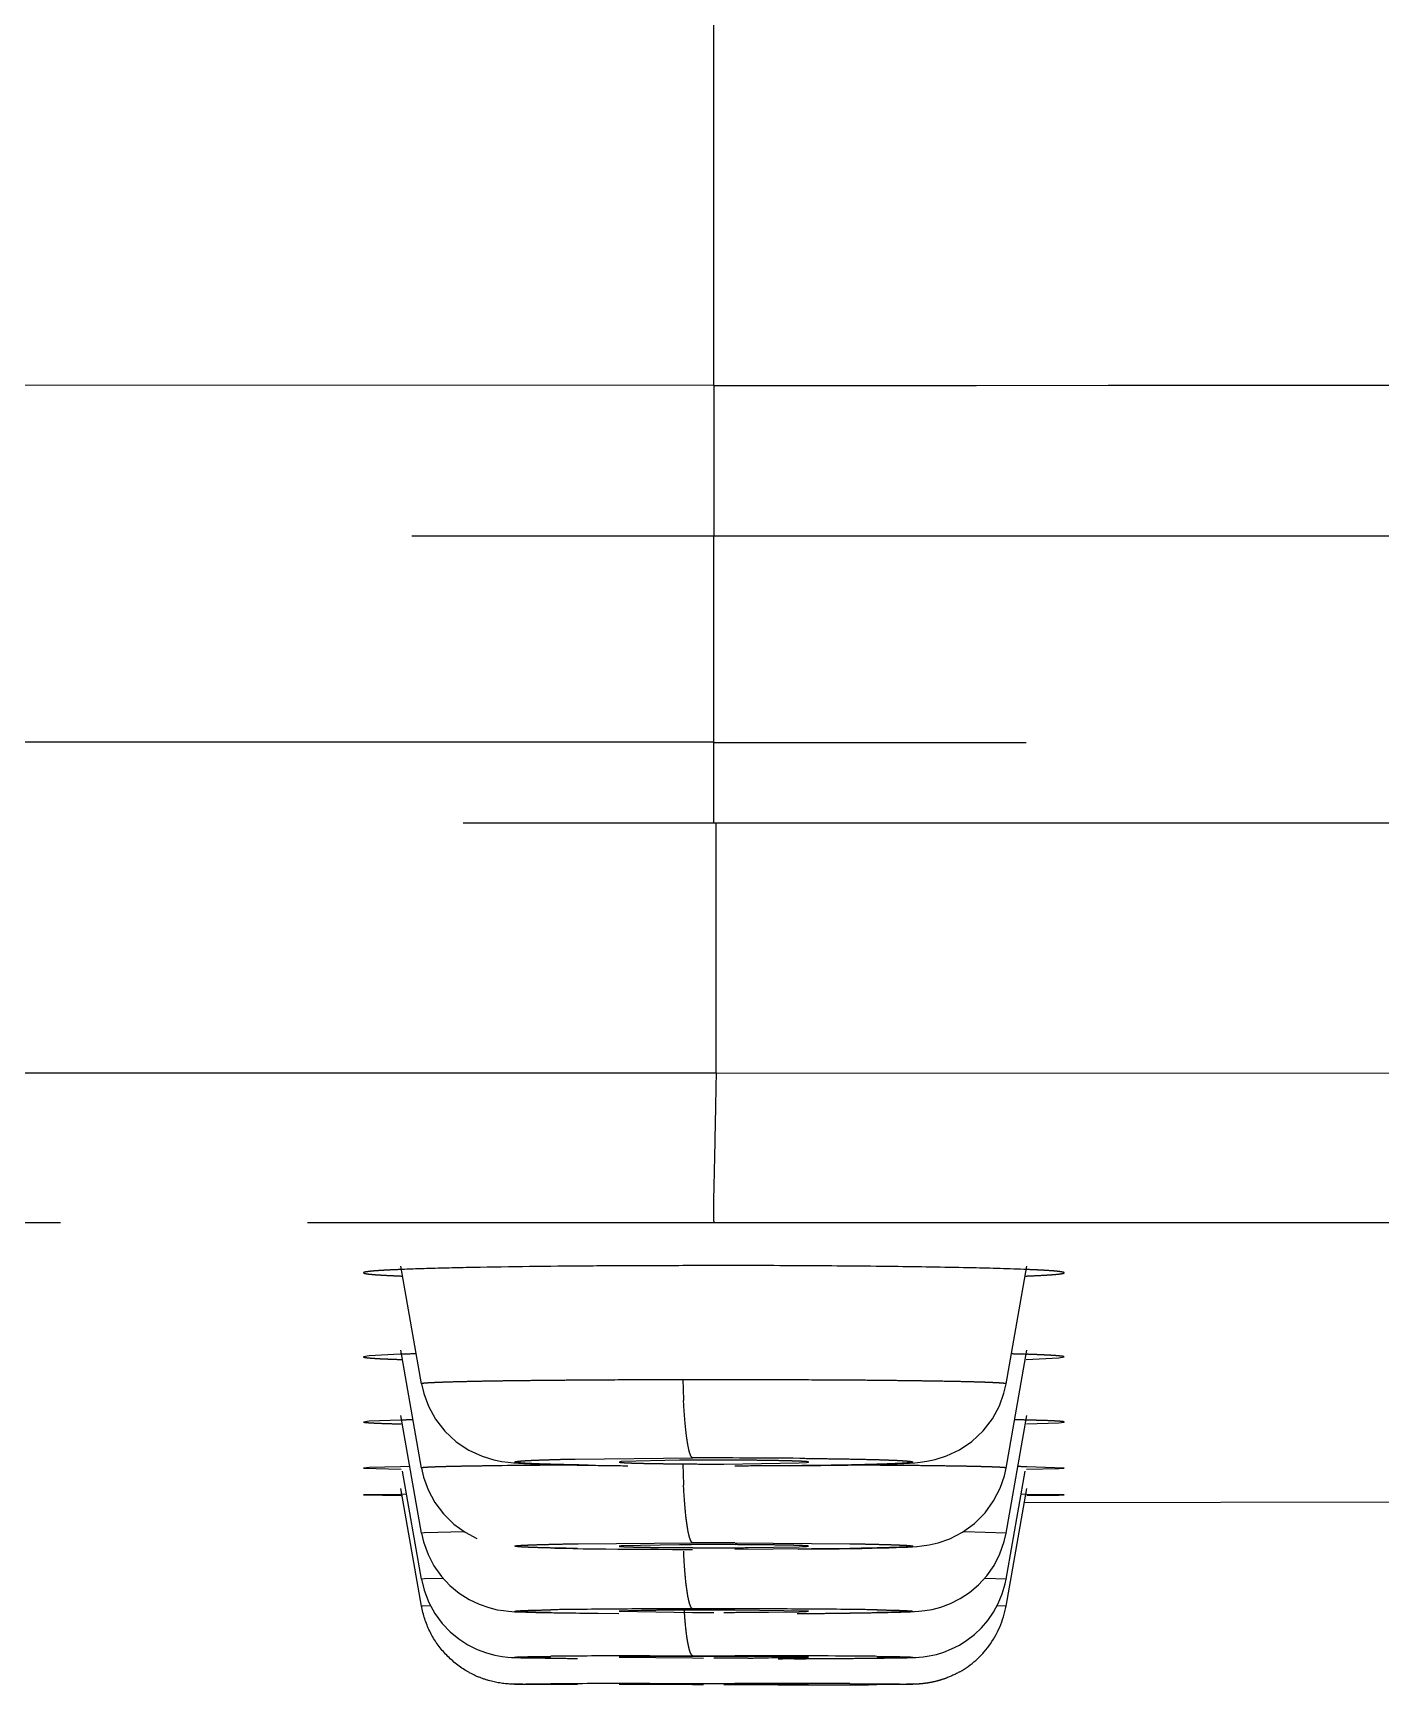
# Model space of a CAD drawing. Header units: millimetres. Extents: x 687 to 1107, y -116 to 478.
# Drawn here: x 943.948 to 945.372, y 329.012 to 330.758 of the extents above; entities that cross this region are included whole.
import ezdxf

# ---------------------------------------------------------------- set-up
doc = ezdxf.new("R2010")
doc.units = ezdxf.units.MM
doc.header["$LTSCALE"] = 0.1
doc.linetypes.add('HIDDENX2', pattern=[19.05, 12.7, -6.35])
doc.layers.add('HIDDEN', color=8, linetype='HIDDENX2')

msp = doc.modelspace()

# ---------------------------------------------------------------- linework, layer by layer
at = {"layer": 'HIDDEN'}
for p, q in [((944.6671, 330.3859), (944.6671, 331.3301)), ((944.6671, 330.3859), (942.4396, 330.3869)), ((944.6671, 330.3859), (944.6673, 330.227)), ((942.4431, 330.2265), (944.6673, 330.2271)), ((944.6672, 330.0081), (944.6673, 330.2268)), ((944.6673, 330.2268), (958.8297, 330.2268)), ((944.6673, 330.0087), (942.4319, 330.0087)), ((944.6672, 329.9236), (944.6672, 330.0087)), ((946.9021, 330.0081), (944.6672, 330.0081)), ((925.3524, 329.9236), (963.9821, 329.9236)), ((944.6696, 329.6589), (944.6695, 329.9235)), ((944.2559, 329.659), (941.3538, 329.658)), ((944.2966, 329.659), (944.2559, 329.659)), ((944.5671, 329.659), (944.2966, 329.659)), ((944.6695, 329.659), (944.5671, 329.659)), ((949.4947, 329.6576), (944.6696, 329.6589)), ((942.7069, 329.5007), (944.2379, 329.5012)), ((944.2379, 329.5012), (944.256, 329.5012)), ((944.256, 329.5012), (944.4487, 329.5012)), ((944.4487, 329.5012), (944.5671, 329.5012)), ((944.5671, 329.5012), (944.6672, 329.5012)), ((944.6672, 329.5012), (949.4655, 329.4997)), ((944.3583, 329.3305), (944.3364, 329.4549)), ((944.976, 329.3305), (944.9979, 329.4549)), ((944.3031, 329.3601), (944.297, 329.359)), ((944.3359, 329.3618), (944.3031, 329.3601)), ((944.3583, 329.2416), (944.3364, 329.366)), ((944.976, 329.2416), (944.9979, 329.366)), ((944.9973, 329.3563), (945.0316, 329.358)), ((945.0316, 329.358), (945.0373, 329.359)), ((944.3583, 329.3305), (944.3583, 329.3305)), ((944.6671, 329.3349), (944.6345, 329.3348)), ((944.976, 329.3305), (944.976, 329.3305)), ((944.3029, 329.2911), (944.297, 329.2902)), ((944.3361, 329.2923), (944.3029, 329.2911)), ((944.3583, 329.1728), (944.3364, 329.2972)), ((944.976, 329.1728), (944.9979, 329.2972)), ((945.0315, 329.2894), (945.0373, 329.2902)), ((944.9974, 329.2882), (945.0315, 329.2894)), ((944.3029, 329.2421), (944.297, 329.2416)), ((944.297, 329.2416), (944.3368, 329.2402)), ((944.3362, 329.2429), (944.3029, 329.2421)), ((944.3457, 329.2431), (944.3362, 329.2429)), ((944.3583, 329.1242), (944.3382, 329.2381)), ((944.3583, 329.2416), (944.3583, 329.2416)), ((944.5207, 329.2511), (944.6449, 329.2523)), ((944.5691, 329.2483), (944.5671, 329.2479)), ((944.6309, 329.2498), (944.5691, 329.2483)), ((944.6779, 329.2458), (944.7573, 329.247)), ((944.7573, 329.247), (944.7652, 329.2475)), ((944.7652, 329.2475), (944.7671, 329.2479)), ((944.8336, 329.2445), (944.808, 329.2447)), ((944.976, 329.1242), (944.9961, 329.2381)), ((944.9976, 329.2402), (945.0315, 329.2411)), ((945.0373, 329.2416), (944.998, 329.2429)), ((945.0315, 329.2411), (945.0373, 329.2416)), ((944.3583, 329.0956), (944.3364, 329.2201)), ((944.976, 329.0956), (944.9979, 329.2201)), ((942.6184, 329.2083), (944.339, 329.2051)), ((944.3029, 329.2134), (944.297, 329.2131)), ((944.297, 329.2131), (944.3367, 329.2125)), ((944.3363, 329.2137), (944.3029, 329.2134)), ((944.3418, 329.2138), (944.3363, 329.2137)), ((944.9979, 329.2137), (944.9923, 329.2138)), ((944.9953, 329.2052), (946.7159, 329.2083)), ((944.9977, 329.2125), (945.0315, 329.2129)), ((945.0373, 329.2131), (944.9979, 329.2137)), ((945.0315, 329.2129), (945.0373, 329.2131)), ((944.3615, 329.1732), (944.3584, 329.1728)), ((944.4034, 329.1742), (944.3615, 329.1732)), ((944.976, 329.1728), (944.9315, 329.1741)), ((944.5237, 329.1615), (944.6449, 329.1624)), ((944.5691, 329.1593), (944.5671, 329.159)), ((944.6309, 329.1605), (944.5691, 329.1593)), ((944.6671, 329.1606), (944.6564, 329.1606)), ((944.6671, 329.1573), (944.6778, 329.1573)), ((944.6893, 329.1624), (944.8109, 329.1615)), ((944.8109, 329.1565), (944.6894, 329.1556)), ((944.7034, 329.1574), (944.7572, 329.1583)), ((944.7572, 329.1583), (944.7652, 329.1586)), ((944.7652, 329.1586), (944.7671, 329.159)), ((944.3615, 329.1244), (944.3584, 329.1242)), ((944.3584, 329.1242), (944.3611, 329.1126)), ((944.3807, 329.1248), (944.3615, 329.1244)), ((944.976, 329.1242), (944.9539, 329.1248)), ((944.3597, 329.0957), (944.3583, 329.0956)), ((944.367, 329.0958), (944.3597, 329.0957)), ((944.5691, 329.0904), (944.5671, 329.0902)), ((944.5671, 329.0902), (944.6447, 329.089)), ((944.577, 329.0907), (944.5691, 329.0904)), ((944.5907, 329.091), (944.577, 329.0907)), ((944.6447, 329.089), (944.6562, 329.089)), ((944.6562, 329.089), (944.6671, 329.089)), ((944.6671, 329.0914), (944.6565, 329.0914)), ((944.7671, 329.0902), (944.6894, 329.0914)), ((944.725, 329.0892), (944.7572, 329.0897)), ((944.7572, 329.0897), (944.7652, 329.0899)), ((944.7652, 329.0899), (944.7671, 329.0902)), ((944.8113, 329.0883), (944.8333, 329.0886)), ((944.9749, 329.0957), (944.9668, 329.0958)), ((944.9749, 329.0957), (944.976, 329.0956)), ((944.4768, 329.0408), (944.4888, 329.0406)), ((944.4888, 329.0406), (944.5034, 329.0405)), ((944.5034, 329.0405), (944.5204, 329.0403)), ((944.5691, 329.0417), (944.5671, 329.0415)), ((944.5671, 329.0415), (944.6448, 329.0408)), ((944.577, 329.0419), (944.5691, 329.0417)), ((944.5995, 329.0431), (944.645, 329.0432)), ((944.6448, 329.0408), (944.6563, 329.0407)), ((944.645, 329.0432), (944.6893, 329.0432)), ((944.6671, 329.0423), (944.6565, 329.0423)), ((944.6894, 329.0423), (944.6671, 329.0423)), ((944.6777, 329.0407), (944.6671, 329.0407)), ((944.7671, 329.0415), (944.6894, 329.0423)), ((944.725, 329.0409), (944.7572, 329.0412)), ((944.7572, 329.0412), (944.7652, 329.0414)), ((944.7652, 329.0414), (944.7671, 329.0415)), ((944.7869, 329.0401), (944.8073, 329.0403)), ((944.8073, 329.0403), (944.8332, 329.0405)), ((944.8332, 329.0405), (944.8471, 329.0406)), ((944.8471, 329.0406), (944.8585, 329.0408)), ((944.5232, 329.0124), (944.4945, 329.0126)), ((944.5677, 329.0131), (944.5671, 329.013)), ((944.5671, 329.013), (944.6448, 329.0126)), ((944.5691, 329.0131), (944.5677, 329.0131)), ((944.5771, 329.0132), (944.5691, 329.0131)), ((944.6093, 329.0133), (944.5907, 329.0133)), ((944.5995, 329.0138), (944.645, 329.0138)), ((944.631, 329.0134), (944.6093, 329.0133)), ((944.6566, 329.0134), (944.631, 329.0134)), ((944.6448, 329.0126), (944.6564, 329.0126)), ((944.645, 329.0138), (944.6893, 329.0138)), ((944.6671, 329.0134), (944.6566, 329.0134)), ((944.6894, 329.0134), (944.6671, 329.0134)), ((944.6777, 329.0126), (944.7033, 329.0127)), ((944.7671, 329.013), (944.6894, 329.0134)), ((944.7033, 329.0127), (944.725, 329.0127)), ((944.7572, 329.0129), (944.7652, 329.0129)), ((944.7652, 329.0129), (944.7671, 329.013)), ((944.8109, 329.0136), (944.8396, 329.0135))]:
    msp.add_line(p, q, dxfattribs=at)
for points in [[(944.3584, 329.3305), (944.3607, 329.3204), (944.3657, 329.3068), (944.3732, 329.2932), (944.383, 329.2805), (944.3951, 329.2692), (944.4084, 329.2603), (944.4223, 329.254), (944.4346, 329.2502), (944.4432, 329.2485), (944.45, 329.2477), (944.4554, 329.2472), (944.4607, 329.2468), (944.4666, 329.2464), (944.4733, 329.2461), (944.481, 329.2458), (944.4897, 329.2455), (944.4996, 329.2453), (944.5106, 329.245), (944.5226, 329.2447), (944.5359, 329.2445), (944.5504, 329.2443), (944.5662, 329.2441), (944.5755, 329.244)], [(944.9267, 329.2608), (944.9399, 329.2697), (944.9518, 329.281), (944.9615, 329.2937), (944.9688, 329.3073), (944.9737, 329.3208), (944.9759, 329.3306)], [(944.8331, 329.2452), (944.8434, 329.2455), (944.8526, 329.2458), (944.8607, 329.2461), (944.8678, 329.2465), (944.874, 329.2468), (944.8795, 329.2472), (944.8851, 329.2478), (944.8921, 329.2487), (944.9009, 329.2505), (944.9131, 329.2544), (944.9267, 329.2608)], [(944.3584, 329.2416), (944.3606, 329.2319), (944.3654, 329.2185), (944.3724, 329.2053), (944.3816, 329.1931), (944.3925, 329.1824), (944.4045, 329.1737), (944.4169, 329.1672)], [(944.7474, 329.2439), (944.7644, 329.2441), (944.7803, 329.2442), (944.7951, 329.2445), (944.8089, 329.2447), (944.8216, 329.2449), (944.8331, 329.2452)], [(944.8522, 329.1573), (944.8597, 329.1575), (944.8663, 329.1578), (944.8719, 329.158), (944.877, 329.1583), (944.8815, 329.1586), (944.8868, 329.1592), (944.8945, 329.1603), (944.9041, 329.1625), (944.9165, 329.1669), (944.9298, 329.1738), (944.9424, 329.1829), (944.9537, 329.1942), (944.9628, 329.2068), (944.9696, 329.2202), (944.9741, 329.2334), (944.9759, 329.2416)], [(944.3584, 329.1728), (944.3605, 329.1634), (944.3652, 329.1503), (944.3715, 329.1381), (944.3794, 329.127), (944.3883, 329.1173), (944.3981, 329.1092), (944.4086, 329.1026), (944.4191, 329.0975), (944.4294, 329.094), (944.4383, 329.0918), (944.445, 329.0908), (944.4501, 329.0902), (944.4538, 329.0899), (944.457, 329.0897), (944.4605, 329.0896), (944.4643, 329.0894), (944.4687, 329.0893), (944.4736, 329.0891), (944.4792, 329.089)], [(944.8583, 329.0891), (944.8646, 329.0892), (944.8701, 329.0894), (944.875, 329.0896), (944.8793, 329.0899), (944.8839, 329.0902), (944.8902, 329.0909), (944.8978, 329.0922), (944.907, 329.0946), (944.9172, 329.0984), (944.9273, 329.1035), (944.9373, 329.11), (944.9468, 329.1181), (944.9555, 329.1277), (944.9632, 329.1387), (944.9694, 329.1508), (944.9739, 329.1638), (944.9759, 329.1728)], [(944.4991, 329.1569), (944.5084, 329.1567), (944.5184, 329.1565), (944.5292, 329.1563), (944.5407, 329.1562), (944.5529, 329.1561), (944.5658, 329.1559), (944.5793, 329.1558), (944.5935, 329.1557), (944.6082, 329.1557), (944.6234, 329.1556), (944.6448, 329.1555)], [(944.7561, 329.1558), (944.7715, 329.156), (944.786, 329.1561), (944.7996, 329.1563), (944.8122, 329.1565), (944.8237, 329.1566), (944.8343, 329.1568)], [(944.8343, 329.1568), (944.8438, 329.1571), (944.8522, 329.1573)], [(944.8585, 329.0408), (944.8633, 329.0409), (944.8676, 329.041), (944.8713, 329.0411), (944.8746, 329.0412), (944.8775, 329.0413), (944.8805, 329.0414), (944.884, 329.0416), (944.8883, 329.0421), (944.8948, 329.043), (944.9024, 329.0446), (944.9102, 329.047), (944.9184, 329.0503), (944.9266, 329.0544), (944.9346, 329.0595), (944.9424, 329.0655), (944.9498, 329.0725), (944.9566, 329.0804), (944.9626, 329.0891), (944.9677, 329.0985), (944.9719, 329.1085), (944.9749, 329.1191), (944.9759, 329.1242)], [(944.3611, 329.1126), (944.3661, 329.0996), (944.3725, 329.0878), (944.3801, 329.0774), (944.3886, 329.0685), (944.3976, 329.061), (944.4072, 329.0547), (944.417, 329.0498), (944.4269, 329.0461), (944.4359, 329.0437), (944.4435, 329.0424), (944.4495, 329.0417), (944.4535, 329.0414), (944.4566, 329.0413), (944.4599, 329.0412), (944.4633, 329.0411), (944.4673, 329.041), (944.4717, 329.0409), (944.4768, 329.0408)], [(944.4792, 329.089), (944.4854, 329.0889), (944.4923, 329.0887), (944.4997, 329.0886)], [(944.4997, 329.0886), (944.5077, 329.0885), (944.5163, 329.0884), (944.5253, 329.0883)], [(944.5253, 329.0883), (944.5349, 329.0882), (944.545, 329.0881), (944.5669, 329.0879)], [(944.7553, 329.0878), (944.7708, 329.0879), (944.7852, 329.088), (944.7988, 329.0882), (944.8113, 329.0883)], [(944.8333, 329.0886), (944.8426, 329.0887), (944.8509, 329.0889), (944.8583, 329.0891)], [(944.7519, 329.04), (944.7642, 329.04), (944.7869, 329.0401)]]:
    msp.add_lwpolyline(points, dxfattribs=at)
for centre, radius, start, end in [((944.6512, 313.6156), 15.8399, 90.17873, 90.40388), ((944.6665, 308.3674), 21.0881, 89.99834, 90.17586), ((944.4228, 326.6882), 2.675, 91.5131, 91.8609), ((944.9176, 326.8954), 2.4676, 88.1265, 88.4981), ((945.4556, 329.3515), 0.8213, 181.1638, 182.6998), ((944.4187, 325.8695), 3.4237, 91.1651, 91.3825), ((944.9205, 326.0882), 3.205, 88.6119, 88.8401), ((944.6002, 315.5319), 13.713, 90.32213, 90.70216), ((944.6671, 337.493), 8.2495, 269.07799, 269.37019), ((944.6663, 324.7826), 4.4674, 90.1265, 90.4542), ((945.4836, 329.2622), 0.8493, 181.1597, 182.616), ((944.6671, 333.9293), 4.6835, 269.6815, 270.0007), ((944.6668, 319.4767), 9.7755, 89.46611, 90.12847), ((944.6671, 324.42), 4.83, 89.9999, 90.1274), ((944.6671, 334.0738), 4.828, 269.9999, 270.1274), ((944.6671, 324.5386), 4.7114, 89.725, 89.9999), ((944.9236, 324.5314), 4.7121, 89.0956, 89.2124), ((944.6663, 323.5516), 5.609, 90.1004, 90.3615), ((944.6671, 316.4036), 12.7589, 89.90052, 90.0998), ((944.6671, 335.0748), 5.9175, 269.78428, 269.99988), ((944.6671, 323.2456), 5.915, 89.78166, 89.99992), ((944.668, 334.7665), 5.6092, 270.1004, 270.3615), ((944.5805, 334.1299), 5.0419, 269.0227, 269.3483), ((944.5732, 324.5637), 4.5287, 90.6255, 90.9893), ((944.6316, 319.3938), 9.6989, 90.18996, 90.63729), ((944.6382, 325.697), 3.3943, 90.4885, 90.8017), ((944.6739, 310.7254), 18.3674, 90.0905, 90.23232), ((944.6582, 323.2778), 5.8136, 90.26916, 90.48291), ((944.6663, 321.557), 7.5344, 90.07442, 90.26884), ((944.6671, 311.9621), 17.1307, 89.92592, 90.07422), ((944.6671, 321.1444), 7.947, 89.83961, 89.9999), ((944.668, 336.6235), 7.5345, 270.07443, 270.26885), ((944.6573, 309.6887), 19.4041, 89.77041, 89.90554), ((944.676, 334.9025), 5.8135, 270.26918, 270.48293), ((944.692, 317.9277), 11.165, 89.39011, 89.7793), ((944.7161, 337.4345), 8.3468, 270.35522, 270.65064), ((944.7534, 324.023), 5.0694, 89.0259, 89.35), ((944.7616, 333.5815), 4.4934, 270.6286, 270.9941), ((944.8774, 329.1131), 0.1, 323.3773, 349.9555), ((944.8774, 329.1131), 0.1001, 299.8443, 323.3881), ((944.5805, 336.7044), 7.6643, 269.35738, 269.57147), ((944.5732, 322.149), 6.894, 90.41094, 90.64994), ((944.6316, 314.2813), 14.7619, 90.12475, 90.41868), ((944.6108, 326.869), 2.1732, 90.5307, 90.8911), ((944.6382, 323.8733), 5.169, 90.3208, 90.5265), ((944.6583, 320.1911), 8.8513, 90.17665, 90.31709), ((944.6663, 317.5731), 11.4692, 90.04868, 90.17644), ((944.668, 340.5102), 11.4694, 270.04868, 270.17644), ((944.6703, 307.3185), 21.7247, 89.62921, 89.94987), ((944.676, 337.8921), 8.8514, 270.17665, 270.31709), ((944.7031, 343.7139), 14.6739, 270.12461, 270.42063), ((944.7615, 335.8806), 6.8404, 270.41295, 270.65306), ((944.7534, 321.3371), 7.7059, 89.35947, 89.57255), ((944.5732, 314.5777), 14.436, 90.19621, 90.31036), ((944.6316, 298.0985), 30.9153, 90.05951, 90.1999), ((944.6109, 324.4573), 4.556, 90.2533, 90.4253), ((944.6703, 283.5319), 45.482, 89.82292, 89.97608), ((944.7057, 336.793), 7.7804, 270.14156, 270.37905), ((944.7031, 359.7427), 30.7304, 270.05944, 270.20084), ((944.7615, 343.3361), 14.3237, 270.19717, 270.31185)]:
    msp.add_arc(centre, radius, start, end, dxfattribs=at)
for points, knots in [([(944.6671, 330.3859), (945.4076, 330.3862), (946.8858, 330.3864), (949.0967, 330.3857), (951.2904, 330.3862), (953.1023, 330.386), (954.5314, 330.3862), (955.5791, 330.3866), (956.6018, 330.3873), (957.4349, 330.3878), (958.082, 330.3874), (958.6947, 330.3866), (959.4188, 330.3855), (960.2301, 330.3856), (960.745, 330.3861), (960.9883, 330.3862)], [0, 0, 0, 0, 0.136111, 0.271708, 0.406381, 0.539336, 0.604747, 0.669067, 0.731911, 0.792739, 0.82219, 0.850865, 0.905361, 0.95527, 1, 1, 1, 1]), ([(944.6696, 329.659), (944.6694, 329.6482), (944.669, 329.6273), (944.6684, 329.5975), (944.6679, 329.5709), (944.6674, 329.551), (944.6671, 329.5371), (944.6669, 329.5283), (944.6668, 329.5207), (944.6668, 329.5143), (944.6668, 329.5092), (944.6668, 329.5057), (944.6669, 329.5036), (944.667, 329.5025), (944.6671, 329.5017), (944.6671, 329.5013), (944.6672, 329.5012)], [0, 0, 0, 0, 0.205749, 0.396175, 0.566308, 0.712084, 0.774953, 0.83069, 0.878956, 0.919465, 0.952011, 0.976399, 0.985474, 0.99244, 0.997281, 1, 1, 1, 1]), ([(944.3358, 329.4514), (944.3328, 329.4512), (944.3272, 329.451), (944.3193, 329.4506), (944.3126, 329.4502), (944.3071, 329.4498), (944.3028, 329.4493), (944.2998, 329.4489), (944.298, 329.4486), (944.2972, 329.4483), (944.297, 329.448), (944.297, 329.448)], [0, 0, 0, 0, 0.230734, 0.432263, 0.603917, 0.745038, 0.855006, 0.933581, 0.981014, 0.993501, 1, 1, 1, 1]), ([(944.297, 329.448), (944.297, 329.4479), (944.2973, 329.4477), (944.2978, 329.4475), (944.2986, 329.4472), (944.3004, 329.4469), (944.3033, 329.4465), (944.3078, 329.4461), (944.3135, 329.4457), (944.3205, 329.4453), (944.3286, 329.4449), (944.3344, 329.4446), (944.3375, 329.4445)], [0, 0, 0, 0, 0.007184, 0.020752, 0.041667, 0.070163, 0.150197, 0.26088, 0.401742, 0.572252, 0.771859, 1, 1, 1, 1]), ([(944.5396, 329.4551), (944.4998, 329.4548), (944.4442, 329.4542), (944.3763, 329.4528), (944.3481, 329.4519), (944.3358, 329.4514)], [0, 0, 0, 0, 0.585698, 0.818572, 1, 1, 1, 1]), ([(944.9984, 329.4514), (944.9792, 329.4522), (944.9337, 329.4534), (944.857, 329.4546), (944.7658, 329.4554), (944.7009, 329.4556), (944.6671, 329.4556)], [0, 0, 0, 0, 0.174531, 0.411856, 0.694411, 1, 1, 1, 1]), ([(944.9969, 329.4445), (945, 329.4446), (945.0058, 329.4449), (945.0139, 329.4453), (945.0208, 329.4457), (945.0265, 329.4461), (945.031, 329.4465), (945.0339, 329.4469), (945.0356, 329.4472), (945.0365, 329.4475), (945.037, 329.4476), (945.0373, 329.4478), (945.0373, 329.4479)], [0, 0, 0, 0, 0.228016, 0.427548, 0.598021, 0.73887, 0.849549, 0.929596, 0.958132, 0.979109, 0.992751, 1, 1, 1, 1]), ([(945.0373, 329.4479), (945.0373, 329.448), (945.0371, 329.4483), (945.0363, 329.4485), (945.0345, 329.4489), (945.0315, 329.4493), (945.0272, 329.4498), (945.0217, 329.4502), (945.015, 329.4506), (945.0071, 329.451), (945.0014, 329.4512), (944.9984, 329.4514)], [0, 0, 0, 0, 0.00645, 0.018858, 0.066164, 0.144694, 0.254703, 0.395854, 0.567541, 0.769137, 1, 1, 1, 1]), ([(945.0373, 329.359), (945.0373, 329.3591), (945.0371, 329.3593), (945.0366, 329.3594), (945.0358, 329.3596), (945.0342, 329.3598), (945.0314, 329.3601), (945.0271, 329.3605), (945.0216, 329.3608), (945.0148, 329.3611), (945.0069, 329.3615), (945.0013, 329.3617), (944.9982, 329.3618)], [0, 0, 0, 0, 0.005551, 0.01762, 0.037298, 0.064787, 0.143424, 0.253661, 0.395047, 0.566979, 0.768838, 1, 1, 1, 1]), ([(944.297, 329.359), (944.297, 329.3589), (944.2973, 329.3588), (944.2978, 329.3586), (944.2986, 329.3585), (944.3003, 329.3582), (944.3032, 329.3579), (944.3077, 329.3576), (944.3133, 329.3572), (944.3202, 329.3569), (944.3283, 329.3566), (944.334, 329.3564), (944.3371, 329.3563)], [0, 0, 0, 0, 0.00638, 0.019542, 0.04021, 0.068541, 0.148384, 0.259109, 0.400222, 0.57114, 0.771267, 1, 1, 1, 1]), ([(944.6345, 329.3348), (944.616, 329.3348), (944.5801, 329.3347), (944.5359, 329.3345), (944.5024, 329.3342), (944.4792, 329.334), (944.4577, 329.3337), (944.4379, 329.3335), (944.42, 329.3332), (944.4043, 329.3328), (944.3907, 329.3325), (944.3808, 329.3322), (944.3741, 329.3319), (944.3699, 329.3317), (944.3664, 329.3315), (944.3636, 329.3314), (944.3614, 329.3312), (944.3598, 329.331), (944.3588, 329.3308), (944.3584, 329.3307), (944.3583, 329.3306), (944.3583, 329.3305)], [0, 0, 0, 0, 0.200305, 0.390727, 0.479811, 0.563774, 0.641982, 0.713798, 0.778601, 0.835885, 0.885213, 0.926145, 0.943327, 0.958258, 0.970921, 0.981302, 0.98939, 0.995176, 0.998664, 0.999567, 1, 1, 1, 1]), ([(944.976, 329.3305), (944.976, 329.3306), (944.9758, 329.3307), (944.9753, 329.3308), (944.9742, 329.331), (944.9724, 329.3312), (944.9698, 329.3314), (944.9664, 329.3316), (944.9624, 329.3318), (944.9577, 329.332), (944.9499, 329.3323), (944.9386, 329.3326), (944.9231, 329.333), (944.9051, 329.3333), (944.8848, 329.3336), (944.8624, 329.3339), (944.8382, 329.3342), (944.8123, 329.3344), (944.7751, 329.3346), (944.7266, 329.3348), (944.6872, 329.3349), (944.6671, 329.3349)], [0, 0, 0, 0, 0.000455, 0.001421, 0.005111, 0.01118, 0.019617, 0.030397, 0.043495, 0.058883, 0.076536, 0.118509, 0.168997, 0.227438, 0.293267, 0.365905, 0.44466, 0.528777, 0.6175, 0.805369, 1, 1, 1, 1]), ([(944.6449, 329.2522), (944.6443, 329.2524), (944.6435, 329.2533), (944.6427, 329.2548), (944.6416, 329.2576), (944.6404, 329.2622), (944.6391, 329.2694), (944.6379, 329.2783), (944.6364, 329.293), (944.6356, 329.3047), (944.6352, 329.3128)], [0, 0, 0, 0, 0.029598, 0.053446, 0.084514, 0.170187, 0.287236, 0.433444, 0.605281, 1, 1, 1, 1]), ([(944.297, 329.2902), (944.297, 329.2902), (944.2973, 329.2901), (944.2977, 329.2899), (944.2986, 329.2898), (944.2997, 329.2897), (944.3011, 329.2896), (944.3037, 329.2894), (944.3076, 329.2892), (944.3133, 329.2889), (944.3201, 329.2887), (944.3281, 329.2884), (944.3339, 329.2883), (944.3369, 329.2882)], [0, 0, 0, 0, 0.005548, 0.018272, 0.038656, 0.066795, 0.102721, 0.146452, 0.257205, 0.398541, 0.569858, 0.770548, 1, 1, 1, 1]), ([(945.0373, 329.2902), (945.0373, 329.2903), (945.037, 329.2904), (945.0366, 329.2905), (945.0358, 329.2907), (945.0348, 329.2908), (945.0334, 329.2909), (945.0309, 329.2911), (945.0271, 329.2913), (945.0215, 329.2916), (945.0148, 329.2918), (945.0068, 329.292), (945.0012, 329.2922), (944.9981, 329.2923)], [0, 0, 0, 0, 0.004784, 0.016638, 0.036256, 0.063751, 0.099163, 0.142507, 0.252916, 0.394487, 0.566606, 0.768652, 1, 1, 1, 1]), ([(944.4321, 329.2438), (944.4265, 329.2438), (944.416, 329.2436), (944.4012, 329.2434), (944.3885, 329.2431), (944.3793, 329.2429), (944.373, 329.2427), (944.3692, 329.2425), (944.3659, 329.2424), (944.3632, 329.2422), (944.3611, 329.2421), (944.3597, 329.2419), (944.3588, 329.2418), (944.3584, 329.2417), (944.3583, 329.2416), (944.3583, 329.2416)], [0, 0, 0, 0, 0.226948, 0.427351, 0.599738, 0.742637, 0.802571, 0.854644, 0.898807, 0.935014, 0.963224, 0.983402, 0.995541, 0.998643, 1, 1, 1, 1]), ([(944.5343, 329.2446), (944.5238, 329.2448), (944.5089, 329.2451), (944.4904, 329.2456), (944.4809, 329.2459), (944.4743, 329.2462), (944.4702, 329.2464), (944.4666, 329.2466), (944.4636, 329.2468), (944.4611, 329.2471), (944.4594, 329.2473), (944.4584, 329.2474), (944.4578, 329.2475), (944.4573, 329.2476), (944.457, 329.2477), (944.4568, 329.2478), (944.4568, 329.248), (944.457, 329.2481), (944.4574, 329.2483), (944.4584, 329.2485), (944.46, 329.2487), (944.4621, 329.2489), (944.4648, 329.2491), (944.4681, 329.2494), (944.4719, 329.2496), (944.4763, 329.2498), (944.4832, 329.2501), (944.493, 329.2504), (944.5062, 329.2508), (944.5156, 329.251), (944.5207, 329.2511)], [0, 0, 0, 0, 0.222681, 0.314498, 0.391696, 0.424678, 0.453845, 0.479145, 0.500524, 0.517937, 0.531361, 0.536578, 0.540802, 0.544041, 0.546314, 0.547687, 0.548497, 0.549719, 0.551818, 0.55894, 0.57009, 0.58531, 0.604558, 0.627755, 0.654821, 0.685673, 0.720227, 0.800108, 0.893715, 1, 1, 1, 1]), ([(944.5671, 329.2479), (944.5671, 329.2478), (944.5673, 329.2478), (944.5675, 329.2477), (944.568, 329.2476), (944.5689, 329.2475), (944.5704, 329.2474), (944.5727, 329.2472), (944.5756, 329.2471), (944.5791, 329.2469), (944.5833, 329.2468), (944.5898, 329.2466), (944.5993, 329.2464), (944.6119, 329.2462), (944.626, 329.246), (944.6359, 329.2459), (944.641, 329.2459)], [0, 0, 0, 0, 0.001633, 0.005274, 0.011118, 0.019175, 0.041857, 0.073134, 0.112787, 0.160588, 0.216308, 0.279639, 0.42722, 0.599386, 0.79211, 1, 1, 1, 1]), ([(944.7579, 329.2519), (944.7675, 329.2518), (944.786, 329.2515), (944.8121, 329.2511), (944.8317, 329.2507), (944.8453, 329.2503), (944.8537, 329.25), (944.8609, 329.2497), (944.8661, 329.2494), (944.8695, 329.2491), (944.8717, 329.249), (944.8735, 329.2488), (944.8749, 329.2486), (944.876, 329.2485), (944.8767, 329.2483), (944.8772, 329.2482), (944.8773, 329.2481), (944.8775, 329.248), (944.8775, 329.2478), (944.8771, 329.2477), (944.8766, 329.2475), (944.8756, 329.2474), (944.8744, 329.2472), (944.8727, 329.247), (944.8699, 329.2468), (944.8656, 329.2465), (944.8594, 329.2462), (944.852, 329.2459), (944.8434, 329.2456), (944.8296, 329.2452), (944.8099, 329.2447), (944.7835, 329.2443), (944.7539, 329.244), (944.7222, 329.2438), (944.7005, 329.2437), (944.6894, 329.2436)], [0, 0, 0, 0, 0.093904, 0.179862, 0.253807, 0.285153, 0.312516, 0.335809, 0.354945, 0.362929, 0.369842, 0.375676, 0.380429, 0.384101, 0.386697, 0.387598, 0.388245, 0.388662, 0.388948, 0.389905, 0.391865, 0.394906, 0.399046, 0.404293, 0.410639, 0.426562, 0.446676, 0.470841, 0.498911, 0.530735, 0.604801, 0.691222, 0.788023, 0.892145, 1, 1, 1, 1]), ([(944.7671, 329.2479), (944.7671, 329.2479), (944.767, 329.248), (944.7667, 329.2481), (944.7663, 329.2482), (944.7653, 329.2483), (944.7637, 329.2484), (944.7613, 329.2486), (944.7582, 329.2487), (944.7545, 329.2489), (944.7502, 329.249), (944.7433, 329.2492), (944.7333, 329.2494), (944.7201, 329.2496), (944.7054, 329.2498), (944.6951, 329.2499), (944.6898, 329.2499)], [0, 0, 0, 0, 0.001625, 0.005286, 0.01117, 0.019285, 0.042128, 0.073619, 0.11353, 0.161625, 0.217663, 0.281291, 0.429295, 0.601539, 0.793759, 1, 1, 1, 1]), ([(944.976, 329.2416), (944.976, 329.2417), (944.9757, 329.2418), (944.9753, 329.2418), (944.9745, 329.2419), (944.9734, 329.2421), (944.972, 329.2422), (944.9696, 329.2423), (944.9659, 329.2425), (944.9605, 329.2427), (944.954, 329.2429), (944.9464, 329.2431), (944.9376, 329.2433), (944.9278, 329.2435), (944.9128, 329.2437), (944.8916, 329.244), (944.8637, 329.2443), (944.844, 329.2444), (944.8336, 329.2445)], [0, 0, 0, 0, 0.001324, 0.004633, 0.010044, 0.017561, 0.027175, 0.038873, 0.068467, 0.106222, 0.152018, 0.205728, 0.267186, 0.336097, 0.412145, 0.584378, 0.781323, 1, 1, 1, 1]), ([(944.6449, 329.1624), (944.6443, 329.1625), (944.6435, 329.1635), (944.6427, 329.165), (944.6416, 329.1677), (944.6404, 329.1724), (944.6384, 329.1831), (944.6366, 329.2004), (944.6356, 329.2152), (944.6352, 329.2235)], [0, 0, 0, 0, 0.029091, 0.052671, 0.083518, 0.168948, 0.286009, 0.604636, 1, 1, 1, 1]), ([(944.5232, 329.1565), (944.5182, 329.1566), (944.5088, 329.1567), (944.4956, 329.157), (944.4842, 329.1573), (944.4747, 329.1576), (944.468, 329.1579), (944.4637, 329.1581), (944.4612, 329.1583), (944.4593, 329.1585), (944.4581, 329.1586), (944.4574, 329.1587), (944.4571, 329.1588), (944.4569, 329.1589), (944.4567, 329.159), (944.4569, 329.1591), (944.4573, 329.1592), (944.4581, 329.1594), (944.4595, 329.1596), (944.4614, 329.1597), (944.4639, 329.1599), (944.4683, 329.1601), (944.475, 329.1604), (944.4846, 329.1607), (944.496, 329.161), (944.5093, 329.1613), (944.5187, 329.1615), (944.5237, 329.1615)], [0, 0, 0, 0, 0.111607, 0.21077, 0.296459, 0.367882, 0.424316, 0.446688, 0.465045, 0.479315, 0.489493, 0.493058, 0.495621, 0.497214, 0.497999, 0.498895, 0.500653, 0.50712, 0.51763, 0.532206, 0.550839, 0.573462, 0.630343, 0.702178, 0.78829, 0.887917, 1, 1, 1, 1]), ([(944.5671, 329.159), (944.5671, 329.1589), (944.5673, 329.1589), (944.5675, 329.1588), (944.568, 329.1587), (944.5689, 329.1586), (944.5706, 329.1585), (944.573, 329.1584), (944.5761, 329.1583), (944.5798, 329.1582), (944.5842, 329.158), (944.5911, 329.1579), (944.6011, 329.1577), (944.6144, 329.1576), (944.6292, 329.1574), (944.6395, 329.1574), (944.6449, 329.1574)], [0, 0, 0, 0, 0.001479, 0.005082, 0.010934, 0.019031, 0.041862, 0.073361, 0.113295, 0.161425, 0.217507, 0.281183, 0.42928, 0.601599, 0.793843, 1, 1, 1, 1]), ([(944.6449, 329.0927), (944.6443, 329.0928), (944.6435, 329.0937), (944.6427, 329.0952), (944.6416, 329.0979), (944.6404, 329.1026), (944.6384, 329.1133), (944.6366, 329.1306), (944.6356, 329.1455), (944.6353, 329.1538)], [0, 0, 0, 0, 0.028632, 0.051933, 0.082527, 0.167598, 0.284533, 0.603598, 1, 1, 1, 1]), ([(944.7671, 329.159), (944.7671, 329.159), (944.767, 329.1591), (944.7667, 329.1591), (944.7662, 329.1592), (944.7653, 329.1593), (944.7637, 329.1594), (944.7613, 329.1595), (944.7582, 329.1596), (944.7545, 329.1598), (944.7501, 329.1599), (944.7432, 329.16), (944.7333, 329.1602), (944.72, 329.1604), (944.7053, 329.1605), (944.695, 329.1605), (944.6897, 329.1606)], [0, 0, 0, 0, 0.00148, 0.005081, 0.01093, 0.019022, 0.041841, 0.073324, 0.113238, 0.161345, 0.217403, 0.281055, 0.429119, 0.60143, 0.793714, 1, 1, 1, 1]), ([(944.8109, 329.1615), (944.8158, 329.1615), (944.8252, 329.1613), (944.8385, 329.161), (944.8499, 329.1607), (944.8594, 329.1604), (944.8661, 329.1601), (944.8705, 329.1599), (944.8729, 329.1597), (944.8749, 329.1595), (944.8761, 329.1594), (944.8781, 329.159), (944.8761, 329.1586), (944.8749, 329.1585), (944.8729, 329.1583), (944.8705, 329.1581), (944.8661, 329.1579), (944.8594, 329.1576), (944.8499, 329.1573), (944.8385, 329.157), (944.8252, 329.1567), (944.8158, 329.1566), (944.8109, 329.1565)], [0, 0, 0, 0, 0.111847, 0.21127, 0.297241, 0.36896, 0.425698, 0.448221, 0.466728, 0.481145, 0.491469, 0.500027, 0.508725, 0.519102, 0.533548, 0.552054, 0.574552, 0.631192, 0.702796, 0.788686, 0.888104, 1, 1, 1, 1]), ([(944.4776, 329.0128), (944.474, 329.0128), (944.4679, 329.0129), (944.4597, 329.013), (944.447, 329.0132), (944.4323, 329.0155), (944.416, 329.0214), (944.3996, 329.0302), (944.3816, 329.0453), (944.3658, 329.0686), (944.36, 329.0865), (944.3584, 329.0957)], [0, 0, 0, 0, 0.06713, 0.114476, 0.154258, 0.304322, 0.391329, 0.478383, 0.652168, 0.825995, 1, 1, 1, 1]), ([(944.4945, 329.0887), (944.4891, 329.0888), (944.4815, 329.089), (944.4721, 329.0892), (944.4668, 329.0894), (944.463, 329.0896), (944.4606, 329.0897), (944.4592, 329.0898), (944.4582, 329.0899), (944.4574, 329.09), (944.457, 329.09), (944.4567, 329.0902), (944.4571, 329.0904), (944.4575, 329.0904), (944.4583, 329.0905), (944.4594, 329.0906), (944.4608, 329.0907), (944.4632, 329.0908), (944.467, 329.091), (944.4725, 329.0912), (944.4819, 329.0914), (944.4895, 329.0916), (944.495, 329.0917)], [0, 0, 0, 0, 0.213646, 0.299299, 0.370137, 0.425636, 0.447472, 0.465303, 0.479135, 0.48898, 0.494876, 0.497049, 0.499644, 0.506026, 0.516352, 0.530648, 0.548918, 0.571163, 0.627399, 0.698892, 0.785152, 1, 1, 1, 1]), ([(944.645, 329.0432), (944.6445, 329.0432), (944.6437, 329.0439), (944.643, 329.045), (944.6421, 329.047), (944.641, 329.0506), (944.6398, 329.056), (944.6387, 329.063), (944.6372, 329.0748), (944.6365, 329.0843), (944.636, 329.091)], [0, 0, 0, 0, 0.029853, 0.052853, 0.082599, 0.16452, 0.277762, 0.420912, 0.591902, 1, 1, 1, 1]), ([(944.8395, 329.0917), (944.845, 329.0916), (944.8526, 329.0914), (944.862, 329.0912), (944.8674, 329.091), (944.8712, 329.0908), (944.8736, 329.0907), (944.875, 329.0906), (944.876, 329.0905), (944.8768, 329.0904), (944.8772, 329.0904), (944.8776, 329.0902), (944.8772, 329.09), (944.8765, 329.09), (944.8752, 329.0898), (944.8736, 329.0897), (944.8711, 329.0896), (944.8674, 329.0894), (944.862, 329.0892), (944.8526, 329.089), (944.845, 329.0888), (944.8395, 329.0887)], [0, 0, 0, 0, 0.214313, 0.300329, 0.371542, 0.427422, 0.449448, 0.46747, 0.481492, 0.491528, 0.49761, 0.49994, 0.502372, 0.508569, 0.532812, 0.550897, 0.572958, 0.628827, 0.699958, 0.78586, 1, 1, 1, 1]), ([(944.4945, 329.0406), (944.4891, 329.0406), (944.4815, 329.0407), (944.4721, 329.0409), (944.4668, 329.041), (944.4624, 329.0412), (944.4598, 329.0412), (944.4554, 329.0416), (944.46, 329.0419), (944.4626, 329.0419), (944.4671, 329.0421), (944.4724, 329.0422), (944.4819, 329.0424), (944.4896, 329.0425), (944.495, 329.0425)], [0, 0, 0, 0, 0.213814, 0.299516, 0.370379, 0.425874, 0.465501, 0.496672, 0.52996, 0.570524, 0.626841, 0.698442, 0.784833, 1, 1, 1, 1]), ([(944.8396, 329.0425), (944.845, 329.0425), (944.8526, 329.0424), (944.8621, 329.0422), (944.8673, 329.0421), (944.8718, 329.0419), (944.8744, 329.0419), (944.8789, 329.0415), (944.8744, 329.0412), (944.8718, 329.0412), (944.8673, 329.041), (944.862, 329.0409), (944.8525, 329.0407), (944.8449, 329.0406), (944.8395, 329.0406)], [0, 0, 0, 0, 0.214477, 0.300541, 0.371777, 0.427651, 0.467659, 0.49959, 0.532127, 0.57232, 0.628271, 0.69951, 0.785541, 1, 1, 1, 1]), ([(944.4945, 329.0126), (944.4891, 329.0126), (944.4798, 329.0126), (944.4688, 329.0128), (944.4626, 329.0128), (944.4594, 329.0129), (944.458, 329.0129), (944.4564, 329.013), (944.4581, 329.0131), (944.4595, 329.0131), (944.4629, 329.0132), (944.4691, 329.0133), (944.4802, 329.0134), (944.4896, 329.0135), (944.495, 329.0135)], [0, 0, 0, 0, 0.213899, 0.370518, 0.426025, 0.465649, 0.489199, 0.496721, 0.505314, 0.529888, 0.570435, 0.626751, 0.784771, 1, 1, 1, 1]), ([(944.8396, 329.0135), (944.8522, 329.0134), (944.9028, 329.013), (944.8522, 329.0126), (944.8395, 329.0126)], [0, 0, 0, 0, 0.499641, 1, 1, 1, 1]), ([(944.9272, 329.0263), (944.9223, 329.0235), (944.9147, 329.02), (944.9041, 329.0166), (944.896, 329.0147), (944.8886, 329.0137), (944.8825, 329.0131), (944.8764, 329.013), (944.8682, 329.0129), (944.8614, 329.0128), (944.8573, 329.0128)], [0, 0, 0, 0, 0.231854, 0.347555, 0.46252, 0.575182, 0.657989, 0.717417, 0.829237, 1, 1, 1, 1])]:
    msp.add_open_spline(points, degree=3, knots=knots, dxfattribs=at)

doc.saveas('drawing.dxf')
